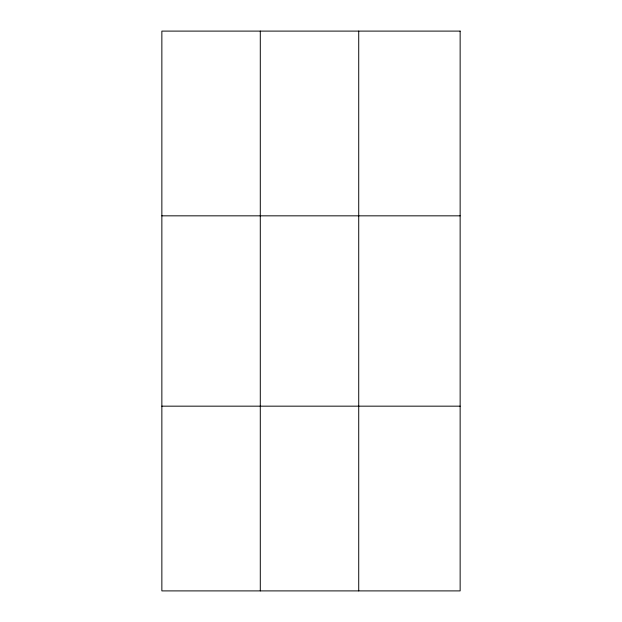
<?xml version="1.0" encoding="UTF-8"?>
<svg xmlns="http://www.w3.org/2000/svg" width="622" height="622" viewBox="0 0 622 622"><rect width="100%" height="100%" fill="white"/><g stroke="black" fill="none" stroke-linecap="round" stroke-linejoin="round"><path stroke-width="0.93" d="M260.291 590.9L260.291 31.1M358.723 590.9L358.723 31.1M161.86 215.834L460.14 215.834M161.86 406.166L460.14 406.166M460.14 31.1L460.14 590.9L161.86 590.9L161.86 31.1L460.14 31.1"/></g></svg>
